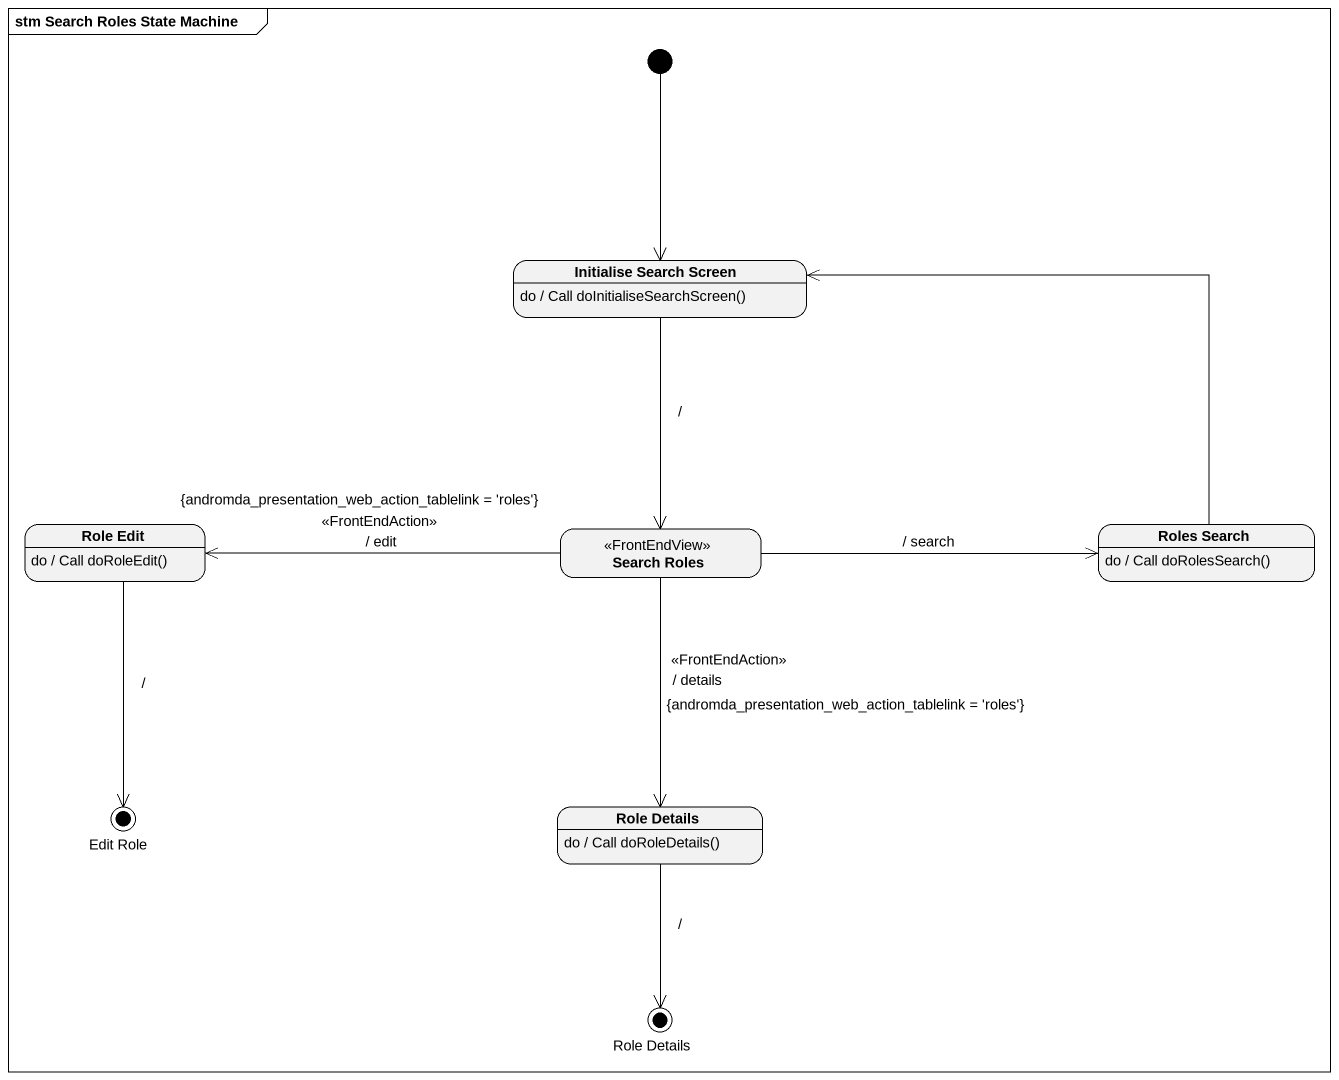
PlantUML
@startuml
mainframe stm Search Roles State Machine
hide empty description
state "Initialise Search Screen" as Initialise_Search_Screen
Initialise_Search_Screen : do / Call doInitialiseSearchScreen()
state "Role Edit" as Role_Edit
Role_Edit : do / Call doRoleEdit()
state "Search Roles" as Search_Roles <<FrontEndView>>
state "Roles Search" as Roles_Search
Roles_Search : do / Call doRolesSearch()
state "Edit Role" as Edit_Role <<end>>
state "Role Details" as Role_Details
Role_Details : do / Call doRoleDetails()
state "Role Details" as Role_Details_2 <<end>>
[*] --> Initialise_Search_Screen
Initialise_Search_Screen --> Search_Roles : /
Role_Edit --> Edit_Role : /
Search_Roles -left-> Role_Edit : {andromda_presentation_web_action_tablelink = 'roles'}\n<<FrontEndAction>>\n/ edit
Search_Roles -right-> Roles_Search : / search
Search_Roles --> Role_Details : <<FrontEndAction>>\n/ details\n{andromda_presentation_web_action_tablelink = 'roles'}
Roles_Search -left-> Initialise_Search_Screen
Role_Details --> Role_Details_2 : /
@enduml
